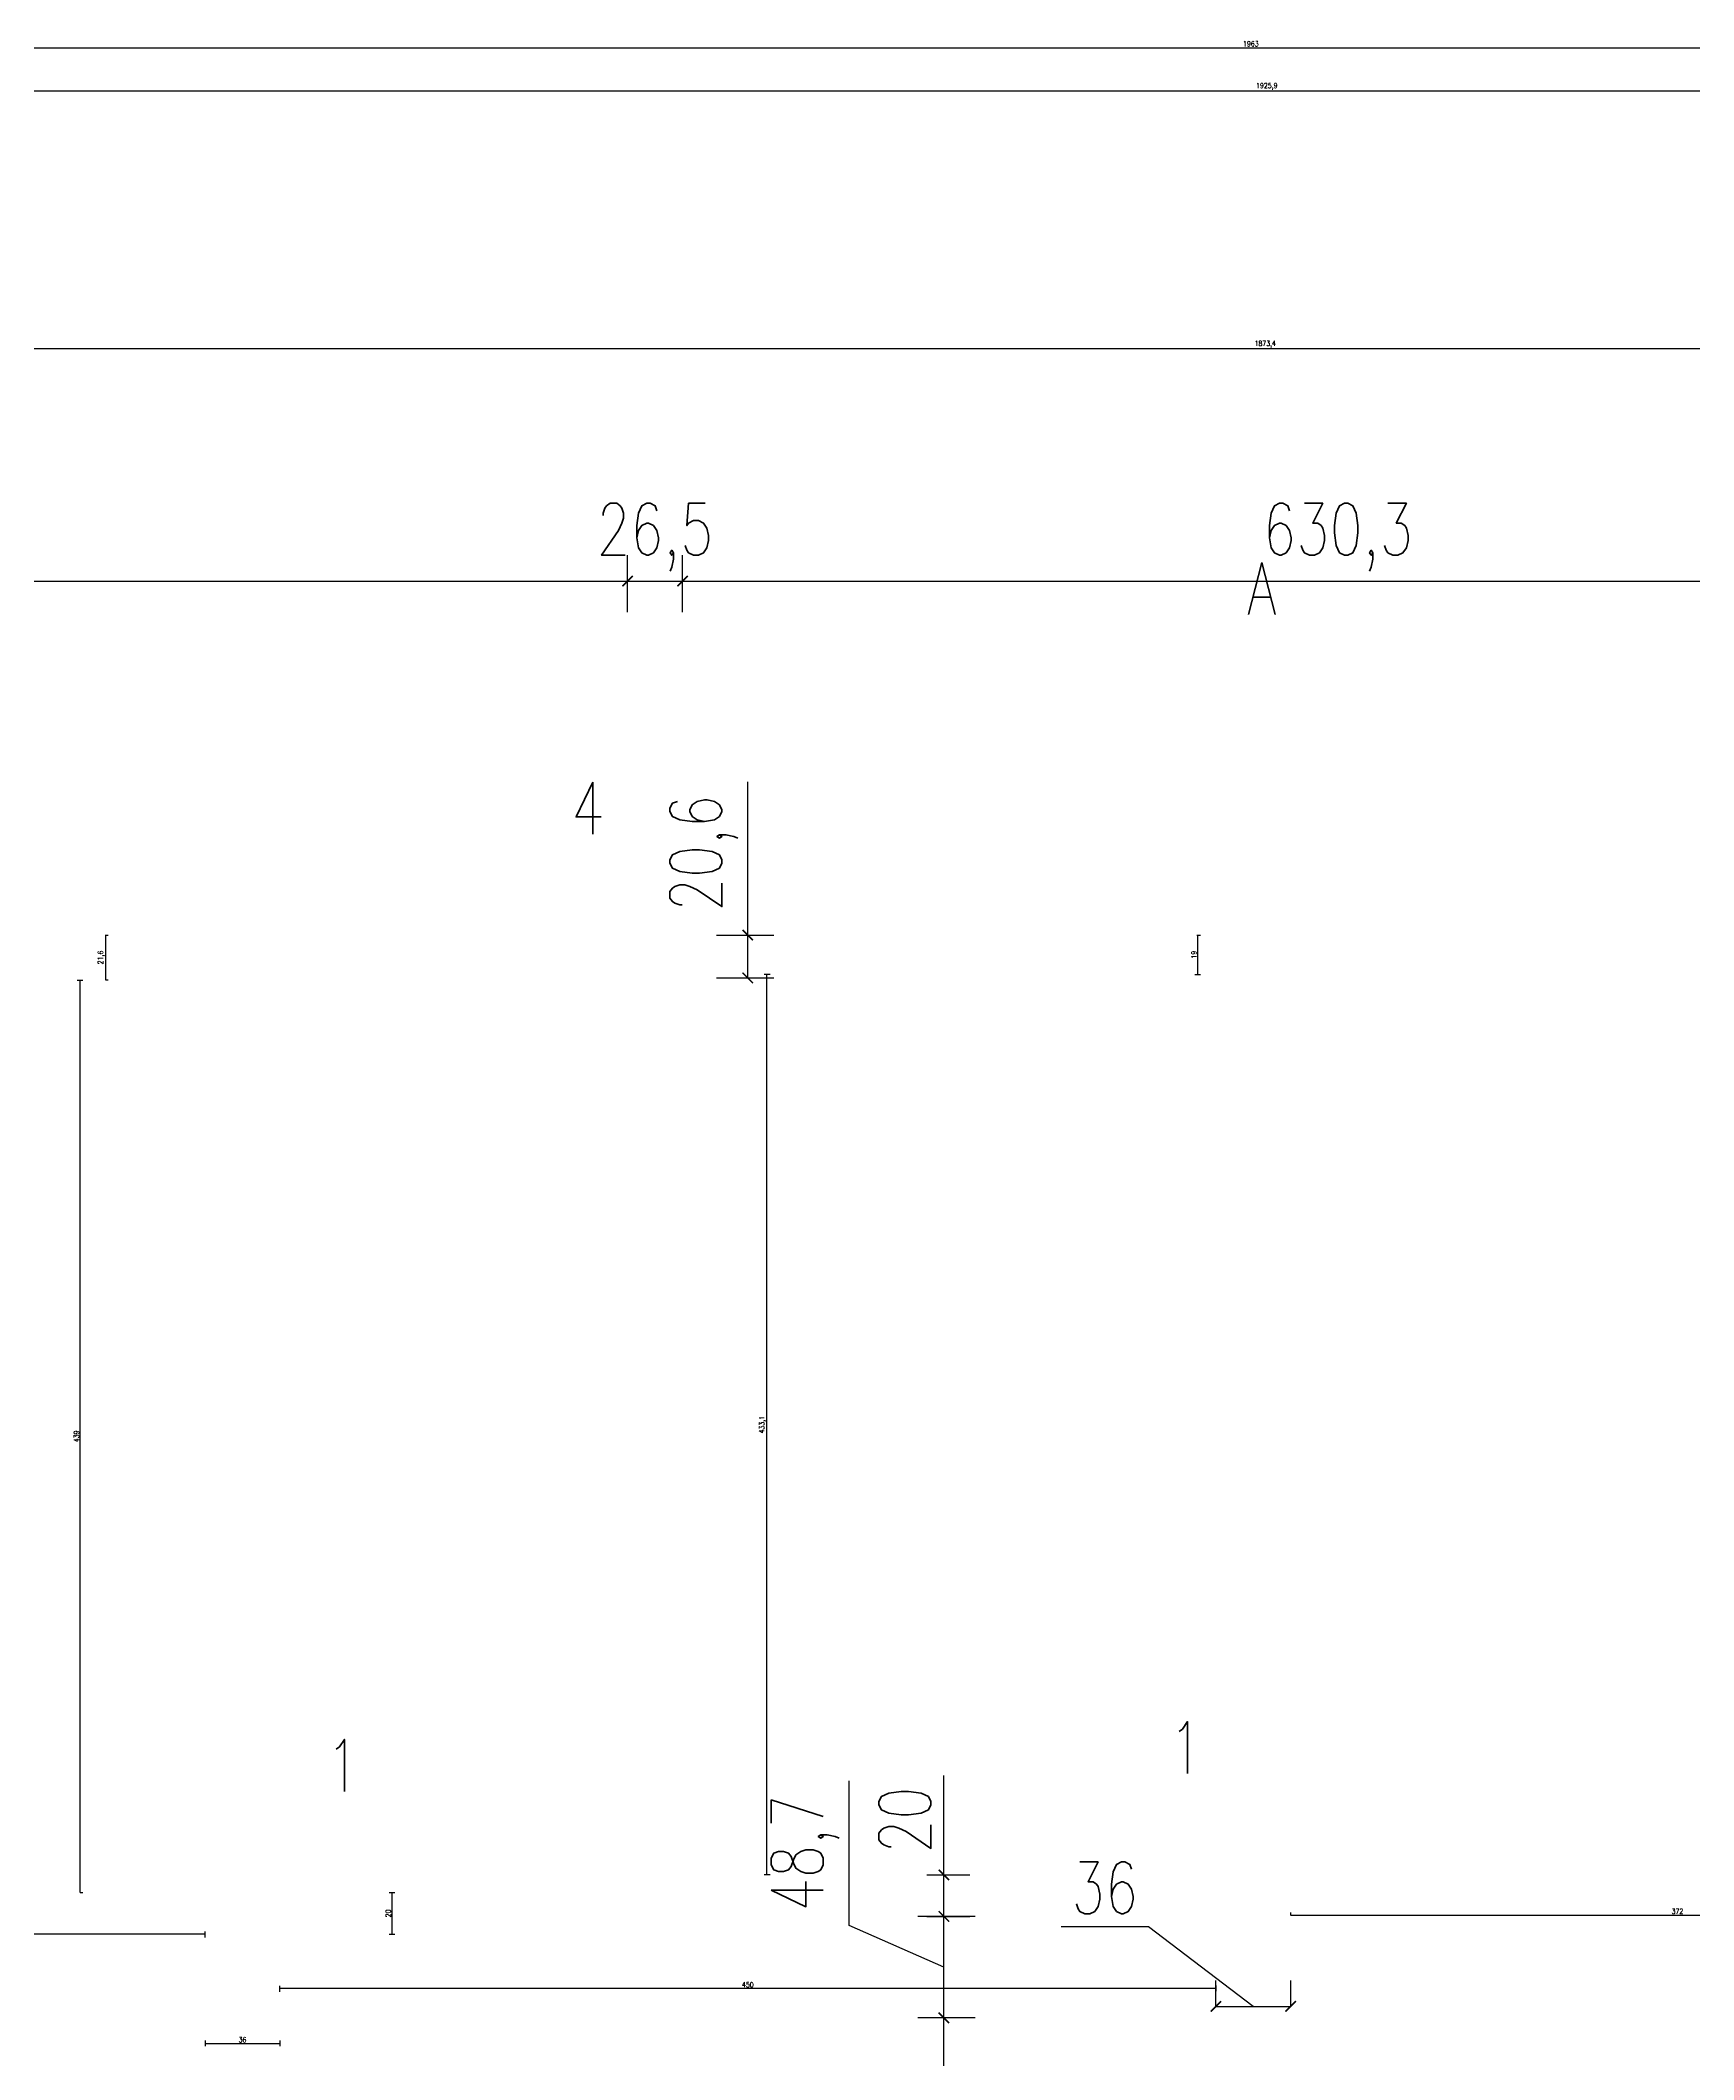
# Model space of a CAD drawing. Header units: millimetres. Extents: x -324080 to 120693, y -32448 to 53734.
# Drawn here: x -124489 to -123694, y -6605 to -5634 of the extents above; entities that cross this region are included whole.
import ezdxf

# ---------------------------------------------------------------- set-up
doc = ezdxf.new("R2010")
doc.units = ezdxf.units.MM
doc.layers.add('wymiary', color=253, linetype='Continuous', lineweight=5)
doc.styles.add('Opisowy', font='simplex.shx', dxfattribs={"width": 0.75, "height": 2.5})
doc.dimstyles.new('Opisowy', dxfattribs={"dimscale": 0, "dimtxt": 2.5, "dimasz": 0.5, "dimexe": 1.25, "dimexo": 0.625, "dimtad": 1, "dimdec": 1, "dimtxsty": 'Opisowy', "dimblk": 'ARCHTICK', "dimcen": 1, "dimadec": 0, "dimazin": 0, "dimtfac": 1, "dimtdec": 1, "dimtmove": 0, "dimatfit": 3, "dimfxl": 1.5, "dimfxlon": 1, "dimarcsym": 0})

# ---------------------------------------------------------------- blocks, each defined once
blk = doc.blocks.new('_ArchTick')
at = {"color": 0, "linetype": 'ByBlock', "const_width": 0.15}
blk.add_lwpolyline([(-0.5, -0.5), (0.5, 0.5)], dxfattribs=at)
blk = doc.blocks.new('*D4')
at = {"layer": 'Defpoints', "color": 0, "transparency": 16777216}
for p in [(-122963.14, -5782), (-122963.14, -6008.16), (-124836.58, -6018.04)]:
    blk.add_point(p, dxfattribs=at)
at = {"layer": 'wymiary', "color": 0, "lineweight": -2, "transparency": 16777216}
for p, q in [((-124836.58, -5783.5), (-124836.58, -5780.75)), ((-124836.58, -5782), (-122963.14, -5782)), ((-122963.14, -5783.5), (-122963.14, -5780.75))]:
    blk.add_line(p, q, dxfattribs=at)
at = {"layer": 'wymiary', "color": 0, "lineweight": -2, "transparency": 16777216, "xscale": 0.5, "yscale": 0.5, "zscale": 0.5, "rotation": 180}
blk.add_blockref('_ArchTick', (-124836.58, -5782), dxfattribs=at)
at = {"layer": 'wymiary', "color": 0, "lineweight": -2, "transparency": 16777216, "xscale": 0.5, "yscale": 0.5, "zscale": 0.5}
blk.add_blockref('_ArchTick', (-122963.14, -5782), dxfattribs=at)
at = {"layer": 'wymiary', "color": 0, "lineweight": 5, "transparency": 16777216, "insert": (-123899.86, -5779.88), "char_height": 2.5, "attachment_point": 5, "style": 'Opisowy'}
blk.add_mtext('1873,4', dxfattribs=at)
blk = doc.blocks.new('*D8')
at = {"layer": 'Defpoints', "color": 0, "transparency": 16777216}
for p in [(-122936.2, -5657.98), (-122936.2, -5983.33), (-124862.08, -5992.21)]:
    blk.add_point(p, dxfattribs=at)
at = {"layer": 'wymiary', "color": 0, "lineweight": -2, "transparency": 16777216}
for p, q in [((-124862.08, -5659.48), (-124862.08, -5656.73)), ((-124862.08, -5657.98), (-122936.2, -5657.98)), ((-122936.2, -5659.48), (-122936.2, -5656.73))]:
    blk.add_line(p, q, dxfattribs=at)
at = {"layer": 'wymiary', "color": 0, "lineweight": -2, "transparency": 16777216, "xscale": 0.5, "yscale": 0.5, "zscale": 0.5, "rotation": 180}
blk.add_blockref('_ArchTick', (-124862.08, -5657.98), dxfattribs=at)
at = {"layer": 'wymiary', "color": 0, "lineweight": -2, "transparency": 16777216, "xscale": 0.5, "yscale": 0.5, "zscale": 0.5}
blk.add_blockref('_ArchTick', (-122936.2, -5657.98), dxfattribs=at)
at = {"layer": 'wymiary', "color": 0, "lineweight": 5, "transparency": 16777216, "insert": (-123899.14, -5655.87), "char_height": 2.5, "attachment_point": 5, "style": 'Opisowy'}
blk.add_mtext('1925,9', dxfattribs=at)
blk = doc.blocks.new('*D10')
at = {"layer": 'Defpoints', "color": 0, "transparency": 16777216}
for p in [(-122925.28, -5637.25), (-124888.28, -5947.61), (-122925.28, -5946.21)]:
    blk.add_point(p, dxfattribs=at)
at = {"layer": 'wymiary', "color": 0, "lineweight": -2, "transparency": 16777216}
for p, q in [((-124888.28, -5638.75), (-124888.28, -5636)), ((-124888.28, -5637.25), (-122925.28, -5637.25)), ((-122925.28, -5638.75), (-122925.28, -5636))]:
    blk.add_line(p, q, dxfattribs=at)
at = {"layer": 'wymiary', "color": 0, "lineweight": -2, "transparency": 16777216, "xscale": 0.5, "yscale": 0.5, "zscale": 0.5, "rotation": 180}
blk.add_blockref('_ArchTick', (-124888.28, -5637.25), dxfattribs=at)
at = {"layer": 'wymiary', "color": 0, "lineweight": -2, "transparency": 16777216, "xscale": 0.5, "yscale": 0.5, "zscale": 0.5}
blk.add_blockref('_ArchTick', (-122925.28, -5637.25), dxfattribs=at)
at = {"layer": 'wymiary', "color": 0, "lineweight": 5, "transparency": 16777216, "insert": (-123906.78, -5635.38), "char_height": 2.5, "attachment_point": 5, "style": 'Opisowy'}
blk.add_mtext('1963', dxfattribs=at)
blk = doc.blocks.new('*D38')
at = {"layer": 'Defpoints', "color": 0, "transparency": 16777216}
for p in [(-124409.81, -6544.76), (-124373.81, -6544.76), (-124373.81, -6597.39)]:
    blk.add_point(p, dxfattribs=at)
at = {"layer": 'wymiary', "color": 0, "lineweight": -2, "transparency": 16777216}
for p, q in [((-124409.81, -6595.89), (-124409.81, -6598.64)), ((-124409.81, -6597.39), (-124373.81, -6597.39)), ((-124373.81, -6595.89), (-124373.81, -6598.64))]:
    blk.add_line(p, q, dxfattribs=at)
at = {"layer": 'wymiary', "color": 0, "lineweight": -2, "transparency": 16777216, "xscale": 0.5, "yscale": 0.5, "zscale": 0.5, "rotation": 180}
blk.add_blockref('_ArchTick', (-124409.81, -6597.39), dxfattribs=at)
at = {"layer": 'wymiary', "color": 0, "lineweight": -2, "transparency": 16777216, "xscale": 0.5, "yscale": 0.5, "zscale": 0.5}
blk.add_blockref('_ArchTick', (-124373.81, -6597.39), dxfattribs=at)
at = {"layer": 'wymiary', "color": 0, "lineweight": 5, "transparency": 16777216, "insert": (-124391.81, -6595.52), "char_height": 2.5, "attachment_point": 5, "style": 'Opisowy'}
blk.add_mtext('36', dxfattribs=at)
blk = doc.blocks.new('*D39')
at = {"layer": 'Defpoints', "color": 0, "transparency": 16777216}
for p in [(-124373.81, -6524.76), (-124319.81, -6524.76), (-124373.81, -6544.76)]:
    blk.add_point(p, dxfattribs=at)
at = {"layer": 'wymiary', "color": 0, "lineweight": -2, "transparency": 16777216}
for p, q in [((-124321.31, -6524.76), (-124318.56, -6524.76)), ((-124319.81, -6544.76), (-124319.81, -6524.76)), ((-124321.31, -6544.76), (-124318.56, -6544.76))]:
    blk.add_line(p, q, dxfattribs=at)
at = {"layer": 'wymiary', "color": 0, "lineweight": -2, "transparency": 16777216, "xscale": 0.5, "yscale": 0.5, "zscale": 0.5}
for p, rotation in [((-124319.81, -6524.76), 90), ((-124319.81, -6544.76), 270)]:
    blk.add_blockref('_ArchTick', p, dxfattribs=dict(at, rotation=rotation))
at = {"layer": 'wymiary', "color": 0, "lineweight": 5, "transparency": 16777216, "insert": (-124321.69, -6534.76), "char_height": 2.5, "attachment_point": 5, "rotation": 90, "style": 'Opisowy'}
blk.add_mtext('20', dxfattribs=at)
blk = doc.blocks.new('*D40')
at = {"layer": 'Defpoints', "color": 0, "transparency": 16777216}
for p in [(-124841.96, -6539.45), (-124841.96, -6544.76), (-124409.81, -6579.46)]:
    blk.add_point(p, dxfattribs=at)
at = {"layer": 'wymiary', "color": 0, "lineweight": -2, "transparency": 16777216}
for p, q in [((-124841.96, -6543.26), (-124841.96, -6546.01)), ((-124409.81, -6544.76), (-124841.96, -6544.76)), ((-124409.81, -6546.26), (-124409.81, -6543.51))]:
    blk.add_line(p, q, dxfattribs=at)
at = {"layer": 'wymiary', "color": 0, "lineweight": -2, "transparency": 16777216, "xscale": 0.5, "yscale": 0.5, "zscale": 0.5, "rotation": 180}
blk.add_blockref('_ArchTick', (-124841.96, -6544.76), dxfattribs=at)
at = {"layer": 'wymiary', "color": 0, "lineweight": -2, "transparency": 16777216, "xscale": 0.5, "yscale": 0.5, "zscale": 0.5}
blk.add_blockref('_ArchTick', (-124409.81, -6544.76), dxfattribs=at)
at = {"layer": 'wymiary', "color": 0, "lineweight": 5, "transparency": 16777216, "insert": (-124625.89, -6542.89), "char_height": 2.5, "attachment_point": 5, "style": 'Opisowy'}
blk.add_mtext('432', dxfattribs=at)
blk = doc.blocks.new('*D41')
at = {"layer": 'Defpoints', "color": 0, "transparency": 16777216}
for p in [(-124472.13, -6085.8), (-124469.81, -6085.8), (-124469.81, -6524.76)]:
    blk.add_point(p, dxfattribs=at)
at = {"layer": 'wymiary', "color": 0, "lineweight": -2, "transparency": 16777216}
for p, q in [((-124471.31, -6085.8), (-124468.56, -6085.8)), ((-124469.81, -6524.76), (-124469.81, -6085.8)), ((-124469.81, -6524.76), (-124468.56, -6524.76))]:
    blk.add_line(p, q, dxfattribs=at)
at = {"layer": 'wymiary', "color": 0, "lineweight": -2, "transparency": 16777216, "xscale": 0.5, "yscale": 0.5, "zscale": 0.5}
for p, rotation in [((-124469.81, -6085.8), 90), ((-124469.81, -6524.76), 270)]:
    blk.add_blockref('_ArchTick', p, dxfattribs=dict(at, rotation=rotation))
at = {"layer": 'wymiary', "color": 0, "lineweight": 5, "transparency": 16777216, "insert": (-124471.69, -6305.28), "char_height": 2.5, "attachment_point": 5, "rotation": 90, "style": 'Opisowy'}
blk.add_mtext('439', dxfattribs=at)
blk = doc.blocks.new('*D42')
at = {"layer": 'Defpoints', "color": 0, "transparency": 16777216}
for p in [(-123923.61, -6536.21), (-124373.81, -6570.91), (-124373.81, -6579.46)]:
    blk.add_point(p, dxfattribs=at)
at = {"layer": 'wymiary', "color": 0, "lineweight": -2, "transparency": 16777216}
for p, q in [((-124373.81, -6572.41), (-124373.81, -6569.66)), ((-123923.61, -6570.91), (-124373.81, -6570.91)), ((-123923.61, -6569.41), (-123923.61, -6572.16))]:
    blk.add_line(p, q, dxfattribs=at)
at = {"layer": 'wymiary', "color": 0, "lineweight": -2, "transparency": 16777216, "xscale": 0.5, "yscale": 0.5, "zscale": 0.5, "rotation": 180}
blk.add_blockref('_ArchTick', (-124373.81, -6570.91), dxfattribs=at)
at = {"layer": 'wymiary', "color": 0, "lineweight": -2, "transparency": 16777216, "xscale": 0.5, "yscale": 0.5, "zscale": 0.5}
blk.add_blockref('_ArchTick', (-123923.61, -6570.91), dxfattribs=at)
at = {"layer": 'wymiary', "color": 0, "lineweight": 5, "transparency": 16777216, "insert": (-124148.71, -6569.04), "char_height": 2.5, "attachment_point": 5, "style": 'Opisowy'}
blk.add_mtext('450', dxfattribs=at)
blk = doc.blocks.new('*D44')
at = {"layer": 'Defpoints', "color": 0, "transparency": 16777216}
for p in [(-124054.43, -6584.96), (-123963.1, -6584.96), (-123965.1, -6794.96)]:
    blk.add_point(p, dxfattribs=at)
at = {"layer": 'wymiary', "color": 0, "lineweight": -2, "transparency": 16777216}
for p, q in [((-124052.93, -6584.96), (-124055.68, -6584.96)), ((-124054.43, -6794.96), (-124054.43, -6584.96)), ((-124052.93, -6794.96), (-124055.68, -6794.96))]:
    blk.add_line(p, q, dxfattribs=at)
at = {"layer": 'wymiary', "color": 0, "lineweight": -2, "transparency": 16777216, "xscale": 0.5, "yscale": 0.5, "zscale": 0.5}
for p, rotation in [((-124054.43, -6584.96), 90), ((-124054.43, -6794.96), 270)]:
    blk.add_blockref('_ArchTick', p, dxfattribs=dict(at, rotation=rotation))
at = {"layer": 'wymiary', "color": 0, "lineweight": 5, "transparency": 16777216, "insert": (-124056.3, -6689.96), "char_height": 2.5, "attachment_point": 5, "rotation": 90, "style": 'Opisowy'}
blk.add_mtext('210', dxfattribs=at)
blk = doc.blocks.new('*D45')
at = {"layer": 'Defpoints', "color": 0, "transparency": 16777216}
for p in [(-123887.61, -6536.21), (-123515.56, -6535.61), (-123515.56, -6535.61)]:
    blk.add_point(p, dxfattribs=at)
at = {"layer": 'wymiary', "color": 0, "lineweight": -2, "transparency": 16777216}
for p, q in [((-123887.61, -6535.61), (-123887.61, -6534.36)), ((-123887.61, -6535.61), (-123515.56, -6535.61)), ((-123515.56, -6535.61), (-123515.56, -6534.36))]:
    blk.add_line(p, q, dxfattribs=at)
at = {"layer": 'wymiary', "color": 0, "lineweight": -2, "transparency": 16777216, "xscale": 0.5, "yscale": 0.5, "zscale": 0.5, "rotation": 180}
blk.add_blockref('_ArchTick', (-123887.61, -6535.61), dxfattribs=at)
at = {"layer": 'wymiary', "color": 0, "lineweight": -2, "transparency": 16777216, "xscale": 0.5, "yscale": 0.5, "zscale": 0.5}
blk.add_blockref('_ArchTick', (-123515.56, -6535.61), dxfattribs=at)
at = {"layer": 'wymiary', "color": 0, "lineweight": 5, "transparency": 16777216, "insert": (-123701.59, -6533.74), "char_height": 2.5, "attachment_point": 5, "style": 'Opisowy'}
blk.add_mtext('372', dxfattribs=at)
blk = doc.blocks.new('*D49')
at = {"layer": 'Defpoints', "color": 0, "transparency": 16777216}
for p in [(-124457.9, -6064.1), (-124457.79, -6085.73), (-124457.65, -6085.73)]:
    blk.add_point(p, dxfattribs=at)
at = {"layer": 'wymiary', "color": 0, "lineweight": -2, "transparency": 16777216}
for p, q in [((-124457.65, -6064.1), (-124456.4, -6064.1)), ((-124457.65, -6064.1), (-124457.65, -6085.73)), ((-124457.65, -6085.73), (-124456.4, -6085.73))]:
    blk.add_line(p, q, dxfattribs=at)
at = {"layer": 'wymiary', "color": 0, "lineweight": -2, "transparency": 16777216, "xscale": 0.5, "yscale": 0.5, "zscale": 0.5}
for p, rotation in [((-124457.65, -6064.1), 90), ((-124457.65, -6085.73), 270)]:
    blk.add_blockref('_ArchTick', p, dxfattribs=dict(at, rotation=rotation))
at = {"layer": 'wymiary', "color": 0, "lineweight": 5, "transparency": 16777216, "insert": (-124459.76, -6074.91), "char_height": 2.5, "attachment_point": 5, "rotation": 90, "style": 'Opisowy'}
blk.add_mtext('21,6', dxfattribs=at)
blk = doc.blocks.new('*D50')
at = {"layer": 'Defpoints', "color": 0, "transparency": 16777216}
for p in [(-123933.34, -6064.1), (-123932.27, -6064.1), (-123958.31, -6083.1)]:
    blk.add_point(p, dxfattribs=at)
at = {"layer": 'wymiary', "color": 0, "lineweight": -2, "transparency": 16777216}
for p, q in [((-123932.72, -6064.1), (-123931.02, -6064.1)), ((-123932.27, -6083.1), (-123932.27, -6064.1)), ((-123933.77, -6083.1), (-123931.02, -6083.1))]:
    blk.add_line(p, q, dxfattribs=at)
at = {"layer": 'wymiary', "color": 0, "lineweight": -2, "transparency": 16777216, "xscale": 0.5, "yscale": 0.5, "zscale": 0.5}
for p, rotation in [((-123932.27, -6064.1), 90), ((-123932.27, -6083.1), 270)]:
    blk.add_blockref('_ArchTick', p, dxfattribs=dict(at, rotation=rotation))
at = {"layer": 'wymiary', "color": 0, "lineweight": 5, "transparency": 16777216, "insert": (-123934.15, -6073.6), "char_height": 2.5, "attachment_point": 5, "rotation": 90, "style": 'Opisowy'}
blk.add_mtext('19', dxfattribs=at)
blk = doc.blocks.new('*D58')
at = {"layer": 'Defpoints', "color": 0, "transparency": 16777216}
for p in [(-124139.56, -6083.1), (-123970.81, -6083.1), (-123923.61, -6516.21)]:
    blk.add_point(p, dxfattribs=at)
at = {"layer": 'wymiary', "color": 0, "lineweight": -2, "transparency": 16777216}
for p, q in [((-124138.06, -6083.1), (-124140.81, -6083.1)), ((-124139.56, -6516.21), (-124139.56, -6083.1)), ((-124138.06, -6516.21), (-124140.81, -6516.21))]:
    blk.add_line(p, q, dxfattribs=at)
at = {"layer": 'wymiary', "color": 0, "lineweight": -2, "transparency": 16777216, "xscale": 0.5, "yscale": 0.5, "zscale": 0.5}
for p, rotation in [((-124139.56, -6083.1), 90), ((-124139.56, -6516.21), 270)]:
    blk.add_blockref('_ArchTick', p, dxfattribs=dict(at, rotation=rotation))
at = {"layer": 'wymiary', "color": 0, "lineweight": 5, "transparency": 16777216, "insert": (-124141.68, -6299.66), "char_height": 2.5, "attachment_point": 5, "rotation": 90, "style": 'Opisowy'}
blk.add_mtext('433,1', dxfattribs=at)
blk = doc.blocks.new('*D289')
at = {"layer": 'Defpoints', "color": 0, "transparency": 16777216}
for p in [(-124206.58, -5893.85), (-124206.58, -6074.41), (-124836.58, -6088.04)]:
    blk.add_point(p, dxfattribs=at)
at = {"layer": 'wymiary', "color": 0, "lineweight": -2, "transparency": 16777216}
for p, q in [((-124836.58, -5908.85), (-124836.58, -5881.35)), ((-124206.58, -5908.85), (-124206.58, -5881.35)), ((-124836.58, -5893.85), (-124206.58, -5893.85))]:
    blk.add_line(p, q, dxfattribs=at)
at = {"layer": 'wymiary', "color": 0, "lineweight": -2, "transparency": 16777216, "xscale": 5, "yscale": 5, "zscale": 5, "rotation": 180}
blk.add_blockref('_ArchTick', (-124836.58, -5893.85), dxfattribs=at)
at = {"layer": 'wymiary', "color": 0, "lineweight": -2, "transparency": 16777216, "xscale": 5, "yscale": 5, "zscale": 5}
blk.add_blockref('_ArchTick', (-124206.58, -5893.85), dxfattribs=at)
at = {"layer": 'wymiary', "color": 0, "transparency": 16777216, "insert": (-124521.58, -5875.1), "char_height": 25, "attachment_point": 5, "style": 'Opisowy'}
blk.add_mtext('630', dxfattribs=at)
blk = doc.blocks.new('*D290')
at = {"layer": 'Defpoints', "color": 0, "transparency": 16777216}
for p in [(-124180.09, -5893.85), (-124206.58, -6074.41), (-124180.09, -6074.34)]:
    blk.add_point(p, dxfattribs=at)
at = {"layer": 'wymiary', "color": 0, "lineweight": -2, "transparency": 16777216}
for p, q in [((-124206.58, -5908.85), (-124206.58, -5881.35)), ((-124180.09, -5908.85), (-124180.09, -5881.35)), ((-124206.58, -5893.85), (-124180.09, -5893.85))]:
    blk.add_line(p, q, dxfattribs=at)
at = {"layer": 'wymiary', "color": 0, "lineweight": -2, "transparency": 16777216, "xscale": 5, "yscale": 5, "zscale": 5, "rotation": 180}
blk.add_blockref('_ArchTick', (-124206.58, -5893.85), dxfattribs=at)
at = {"layer": 'wymiary', "color": 0, "lineweight": -2, "transparency": 16777216, "xscale": 5, "yscale": 5, "zscale": 5}
blk.add_blockref('_ArchTick', (-124180.09, -5893.85), dxfattribs=at)
at = {"layer": 'wymiary', "color": 0, "transparency": 16777216, "insert": (-124193.34, -5872.72), "char_height": 25, "attachment_point": 5, "style": 'Opisowy'}
blk.add_mtext('26,5', dxfattribs=at)
blk = doc.blocks.new('*D291')
at = {"layer": 'Defpoints', "color": 0, "transparency": 16777216}
for p in [(-123549.8, -5893.85), (-123549.8, -6070.07), (-124180.09, -6074.34)]:
    blk.add_point(p, dxfattribs=at)
at = {"layer": 'wymiary', "color": 0, "lineweight": -2, "transparency": 16777216}
for p, q in [((-124180.09, -5908.85), (-124180.09, -5881.35)), ((-123549.8, -5908.85), (-123549.8, -5881.35)), ((-124180.09, -5893.85), (-123549.8, -5893.85))]:
    blk.add_line(p, q, dxfattribs=at)
at = {"layer": 'wymiary', "color": 0, "lineweight": -2, "transparency": 16777216, "xscale": 5, "yscale": 5, "zscale": 5, "rotation": 180}
blk.add_blockref('_ArchTick', (-124180.09, -5893.85), dxfattribs=at)
at = {"layer": 'wymiary', "color": 0, "lineweight": -2, "transparency": 16777216, "xscale": 5, "yscale": 5, "zscale": 5}
blk.add_blockref('_ArchTick', (-123549.8, -5893.85), dxfattribs=at)
at = {"layer": 'wymiary', "color": 0, "transparency": 16777216, "insert": (-123864.94, -5872.72), "char_height": 25, "attachment_point": 5, "style": 'Opisowy'}
blk.add_mtext('630,3', dxfattribs=at)
blk = doc.blocks.new('*D617')
at = {"layer": 'Defpoints', "color": 0, "transparency": 16777216}
for p in [(-124180.09, -6064.1), (-124148.76, -6064.1), (-124180.09, -6084.72)]:
    blk.add_point(p, dxfattribs=at)
at = {"layer": 'wymiary', "color": 0, "lineweight": -2, "transparency": 16777216}
for p, q in [((-124148.76, -6064.1), (-124148.76, -5990.35)), ((-124163.76, -6064.1), (-124136.26, -6064.1)), ((-124148.76, -6084.72), (-124148.76, -6064.1)), ((-124163.76, -6084.72), (-124136.26, -6084.72))]:
    blk.add_line(p, q, dxfattribs=at)
at = {"layer": 'wymiary', "color": 0, "lineweight": -2, "transparency": 16777216, "xscale": 5, "yscale": 5, "zscale": 5}
for p, rotation in [((-124148.76, -6064.1), 90), ((-124148.76, -6084.72), 270)]:
    blk.add_blockref('_ArchTick', p, dxfattribs=dict(at, rotation=rotation))
at = {"layer": 'wymiary', "color": 0, "transparency": 16777216, "insert": (-124169.89, -6024.72), "char_height": 25, "attachment_point": 5, "rotation": 90, "style": 'Opisowy'}
blk.add_mtext('20,6', dxfattribs=at)
blk = doc.blocks.new('*D621')
at = {"layer": 'Defpoints', "color": 0, "transparency": 16777216}
for p in [(-123923.61, -6579.46), (-123887.61, -6579.46), (-123887.61, -6579.46)]:
    blk.add_point(p, dxfattribs=at)
at = {"layer": 'wymiary', "color": 0, "lineweight": -2, "transparency": 16777216}
for p, q in [((-123956.04, -6541.21), (-123998.01, -6541.21)), ((-123905.61, -6579.46), (-123956.04, -6541.21)), ((-123923.61, -6579.46), (-123923.61, -6566.96)), ((-123887.61, -6579.46), (-123887.61, -6566.96)), ((-123923.61, -6579.46), (-123887.61, -6579.46))]:
    blk.add_line(p, q, dxfattribs=at)
at = {"layer": 'wymiary', "color": 0, "lineweight": -2, "transparency": 16777216, "xscale": 5, "yscale": 5, "zscale": 5, "rotation": 180}
blk.add_blockref('_ArchTick', (-123923.61, -6579.46), dxfattribs=at)
at = {"layer": 'wymiary', "color": 0, "lineweight": -2, "transparency": 16777216, "xscale": 5, "yscale": 5, "zscale": 5}
blk.add_blockref('_ArchTick', (-123887.61, -6579.46), dxfattribs=at)
at = {"layer": 'wymiary', "color": 0, "transparency": 16777216, "insert": (-123977.02, -6522.46), "char_height": 25, "attachment_point": 5, "style": 'Opisowy'}
blk.add_mtext('36', dxfattribs=at)
blk = doc.blocks.new('*D627')
at = {"layer": 'Defpoints', "color": 0, "transparency": 16777216}
for p in [(-124054.43, -6536.21), (-123923.61, -6536.21), (-123963.1, -6584.96)]:
    blk.add_point(p, dxfattribs=at)
at = {"layer": 'wymiary', "color": 0, "lineweight": -2, "transparency": 16777216}
for p, q in [((-124100.04, -6540.63), (-124100.04, -6470.99)), ((-124039.43, -6536.21), (-124066.93, -6536.21)), ((-124054.43, -6584.96), (-124054.43, -6536.21)), ((-124054.43, -6560.58), (-124100.04, -6540.63)), ((-124039.43, -6584.96), (-124066.93, -6584.96))]:
    blk.add_line(p, q, dxfattribs=at)
at = {"layer": 'wymiary', "color": 0, "lineweight": -2, "transparency": 16777216, "xscale": 5, "yscale": 5, "zscale": 5}
for p, rotation in [((-124054.43, -6536.21), 90), ((-124054.43, -6584.96), 270)]:
    blk.add_blockref('_ArchTick', p, dxfattribs=dict(at, rotation=rotation))
at = {"layer": 'wymiary', "color": 0, "transparency": 16777216, "insert": (-124121.17, -6505.81), "char_height": 25, "attachment_point": 5, "rotation": 90, "style": 'Opisowy'}
blk.add_mtext('48,7', dxfattribs=at)
blk = doc.blocks.new('*D628')
at = {"layer": 'Defpoints', "color": 0, "transparency": 16777216}
for p in [(-124068.87, -6516.21), (-124054.43, -6516.21), (-124068.87, -6536.21)]:
    blk.add_point(p, dxfattribs=at)
at = {"layer": 'wymiary', "color": 0, "lineweight": -2, "transparency": 16777216}
for p, q in [((-124054.43, -6516.21), (-124054.43, -6468.35)), ((-124062.62, -6516.21), (-124041.93, -6516.21)), ((-124054.43, -6536.21), (-124054.43, -6516.21)), ((-124062.62, -6536.21), (-124041.93, -6536.21))]:
    blk.add_line(p, q, dxfattribs=at)
at = {"layer": 'wymiary', "color": 0, "lineweight": -2, "transparency": 16777216, "xscale": 5, "yscale": 5, "zscale": 5}
for p, rotation in [((-124054.43, -6516.21), 90), ((-124054.43, -6536.21), 270)]:
    blk.add_blockref('_ArchTick', p, dxfattribs=dict(at, rotation=rotation))
at = {"layer": 'wymiary', "color": 0, "transparency": 16777216, "insert": (-124073.18, -6489.78), "char_height": 25, "attachment_point": 5, "rotation": 90, "style": 'Opisowy'}
blk.add_mtext('20', dxfattribs=at)

msp = doc.modelspace()

# ---------------------------------------------------------------- texts
at = {"lineweight": 30, "insert": (-123908.78, -5884.9), "char_height": 25, "attachment_point": 1, "style": 'Opisowy'}
msp.add_mtext_dynamic_manual_height_columns('A', width=83.5157, gutter_width=125, heights=[0], dxfattribs=at)
at = {"lineweight": 20, "char_height": 25, "width": 36.1608, "style": 'Opisowy'}
for s, insert, attachment_point in [('4', (-124217.69, -5990.61), 3), ('1', (-123929.97, -6442.49), 3), ('\\pi15.84826;1', (-124367.45, -6451.04), 1)]:
    msp.add_mtext(s, dxfattribs=dict(at, insert=insert, attachment_point=attachment_point))

# ---------------------------------------------------------------- dimensions: what is measured, and where the dimension line sits
at = {"layer": 'wymiary', "lineweight": 5}
for base, p1, p2, picture, middle in [((-122925.28, -5637.25), (-124888.28, -5947.61), (-122925.28, -5946.21), '*D10', (-123906.78, -5635.38)), ((-122936.2, -5657.98), (-124862.08, -5992.21), (-122936.2, -5983.33), '*D8', (-123899.14, -5655.87)), ((-122963.14, -5782), (-124836.58, -6018.04), (-122963.14, -6008.16), '*D4', (-123899.86, -5779.88)), ((-123515.5635, -6535.6117), (-123887.6134, -6536.2117), (-123515.5635, -6535.6117), '*D45', (-123701.5885, -6533.7367)), ((-124373.81, -6597.39), (-124409.81, -6544.76), (-124373.81, -6544.76), '*D38', (-124391.81, -6595.52))]:
    dim = msp.add_linear_dim(base=base, p1=p1, p2=p2, dimstyle='Opisowy', dxfattribs=at)
    dim.commit()
    dim.dimension.update_dxf_attribs({"geometry": picture, "text_midpoint": middle})
at = {"layer": 'wymiary'}
for base, p1, p2, picture, middle in [((-124180.09, -5893.85), (-124206.58, -6074.41), (-124180.09, -6074.34), '*D290', (-124193.34, -5893.85)), ((-123887.61, -6579.46), (-123923.61, -6579.46), (-123887.61, -6579.46), '*D621', (-123962.29, -6541.21))]:
    dim = msp.add_linear_dim(base=base, p1=p1, p2=p2, dimstyle='Opisowy', dxfattribs=at)
    dim.commit()
    dim.dimension.update_dxf_attribs({"geometry": picture, "text_midpoint": middle, "dimtype": 160})
for base, p1, p2, picture, middle in [((-123549.8, -5893.85), (-124180.09, -6074.34), (-123549.8, -6070.07), '*D291', (-123864.94, -5872.72)), ((-124206.58, -5893.85), (-124836.58, -6088.04), (-124206.58, -6074.41), '*D289', (-124521.58, -5875.1))]:
    dim = msp.add_linear_dim(base=base, p1=p1, p2=p2, dimstyle='Opisowy', dxfattribs=at)
    dim.commit()
    dim.dimension.update_dxf_attribs({"geometry": picture, "text_midpoint": middle})
for base, p1, p2, picture, middle in [((-124148.76, -6064.1), (-124180.09, -6084.72), (-124180.09, -6064.1), '*D617', (-124169.89, -6024.72)), ((-124054.43, -6516.21), (-124068.87, -6536.21), (-124068.87, -6516.21), '*D628', (-124073.18, -6489.78))]:
    dim = msp.add_linear_dim(base=base, p1=p1, p2=p2, angle=90, dimstyle='Opisowy', dxfattribs=at)
    dim.commit()
    dim.dimension.update_dxf_attribs({"geometry": picture, "text_midpoint": middle})
at = {"layer": 'wymiary', "lineweight": 5}
for base, p1, p2, picture, middle in [((-124457.65, -6085.73), (-124457.9, -6064.1), (-124457.79, -6085.73), '*D49', (-124459.76, -6074.91)), ((-123932.27, -6064.1), (-123958.31, -6083.1), (-123933.34, -6064.1), '*D50', (-123934.15, -6073.6)), ((-124469.81, -6085.8), (-124469.81, -6524.76), (-124472.13, -6085.8), '*D41', (-124471.69, -6305.28)), ((-124139.56, -6083.1), (-123923.61, -6516.21), (-123970.81, -6083.1), '*D58', (-124141.68, -6299.66)), ((-124319.81, -6524.76), (-124373.81, -6544.76), (-124373.81, -6524.76), '*D39', (-124321.69, -6534.76)), ((-124054.43, -6584.96), (-123965.1, -6794.96), (-123963.1, -6584.96), '*D44', (-124056.3, -6689.96))]:
    dim = msp.add_linear_dim(base=base, p1=p1, p2=p2, angle=90, dimstyle='Opisowy', dxfattribs=at)
    dim.commit()
    dim.dimension.update_dxf_attribs({"geometry": picture, "text_midpoint": middle})
at = {"layer": 'wymiary'}
dim = msp.add_linear_dim(base=(-124054.428, -6536.2117), p1=(-123963.0971, -6584.9566), p2=(-123923.6134, -6536.2117), angle=90, dimstyle='Opisowy', dxfattribs=at)
dim.commit()
dim.dimension.update_dxf_attribs({"geometry": '*D627', "text_midpoint": (-124100.0394, -6534.3787), "dimtype": 160})
at = {"layer": 'wymiary', "lineweight": 5}
for base, p1, p2, text, picture, middle in [((-124373.81, -6570.91), (-123923.61, -6536.21), (-124373.81, -6579.46), '450', '*D42', (-124148.71, -6569.04)), ((-124841.96, -6544.76), (-124409.81, -6579.46), (-124841.96, -6539.45), '432', '*D40', (-124625.89, -6542.89))]:
    dim = msp.add_linear_dim(base=base, p1=p1, p2=p2, text=text, dimstyle='Opisowy', dxfattribs=at)
    dim.commit()
    dim.dimension.update_dxf_attribs({"geometry": picture, "text_midpoint": middle})

doc.saveas('drawing.dxf')
